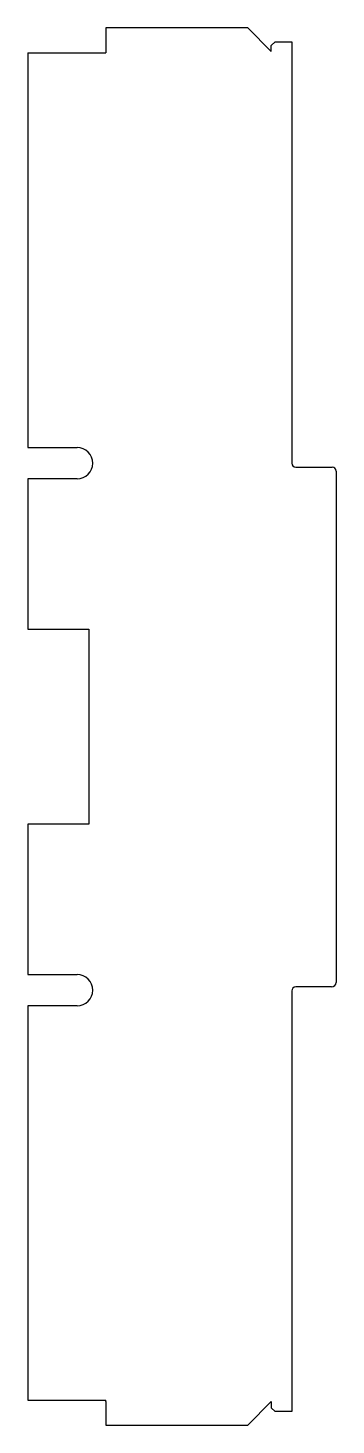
# Model space of a CAD drawing. Header units: millimetres. Extents: x 67 to 146, y -33 to 325.
import ezdxf

# ---------------------------------------------------------------- set-up
doc = ezdxf.new("R2010")
doc.units = ezdxf.units.MM
doc.layers.add('Default', color=7, linetype='Continuous')
doc.layers.add('DV2_0', color=7, linetype='Continuous')

msp = doc.modelspace()

# ---------------------------------------------------------------- linework, layer by layer
at = {"layer": 'Default', "color": 7, "linetype": 'Continuous'}
for p, q in [((87, 318.86), (86.99, 318.86)), ((87, 319.25), (87, 318.86)), ((87, -26.26), (86.99, -26.26)), ((87, -26.67), (87, -26.26))]:
    msp.add_line(p, q, dxfattribs=at)
at = {"layer": 'DV2_0', "color": 7, "linetype": 'Continuous'}
for p, q in [((87, 325.26), (87, 319.26)), ((123.4, 325.26), (87, 325.26)), ((129.39, 319.26), (123.4, 325.26)), ((67, 318.86), (67, 217.74)), ((67, 318.86), (86.99, 318.86)), ((87, 319.26), (87, 319.25)), ((129.4, 319.26), (129.39, 319.26)), ((129.4, 320.74), (130.4, 321.69)), ((129.4, 319.86), (129.4, 320.74)), ((129.4, 319.86), (129.4, 319.86)), ((129.4, 319.25), (129.4, 319.86)), ((129.4, 319.25), (129.4, 319.26)), ((129.4, 319.25), (129.4, 319.25)), ((130.4, 321.69), (134.65, 321.69)), ((134.65, 321.69), (134.65, 213.74)), ((67, 217.74), (79.6, 217.74)), ((135.65, 212.74), (145, 212.74)), ((146, 211.74), (146, 80.74)), ((79.6, 209.74), (67, 209.74)), ((67, 209.74), (67, 171.24)), ((67, 171.24), (82.6, 171.24)), ((82.6, 171.24), (82.6, 121.24)), ((82.6, 121.24), (67, 121.24)), ((67, 121.24), (67, 82.74)), ((67, 82.74), (79.6, 82.74)), ((144.83, 79.57), (135.65, 79.57)), ((134.65, 78.57), (134.65, -29.21)), ((79.6, 74.74), (67, 74.74)), ((67, 74.74), (67, -26.26)), ((67, -26.26), (86.99, -26.26)), ((87, -26.67), (87, -26.66)), ((87, -26.67), (87, -32.66)), ((123.4, -32.66), (129.39, -26.67)), ((129.4, -26.66), (129.39, -26.67)), ((129.4, -26.66), (129.4, -27.26)), ((129.4, -26.66), (129.4, -26.66)), ((129.4, -26.66), (129.4, -26.66)), ((129.4, -27.26), (129.4, -28.26)), ((129.4, -27.26), (129.4, -27.26)), ((130.4, -29.21), (129.4, -28.26)), ((134.65, -29.21), (130.4, -29.21)), ((87, -32.66), (123.4, -32.66))]:
    msp.add_line(p, q, dxfattribs=at)
for centre, radius, start, end in [((79.6, 213.74), 4, 270, 90), ((135.65, 213.74), 1, 180, 270), ((145, 211.74), 1, 0, 90), ((79.6, 78.74), 4, 270, 90), ((135.65, 78.57), 1, 90, 180), ((144.83, 80.74), 1.17, 270, 0)]:
    msp.add_arc(centre, radius, start, end, dxfattribs=at)

doc.saveas('drawing.dxf')
